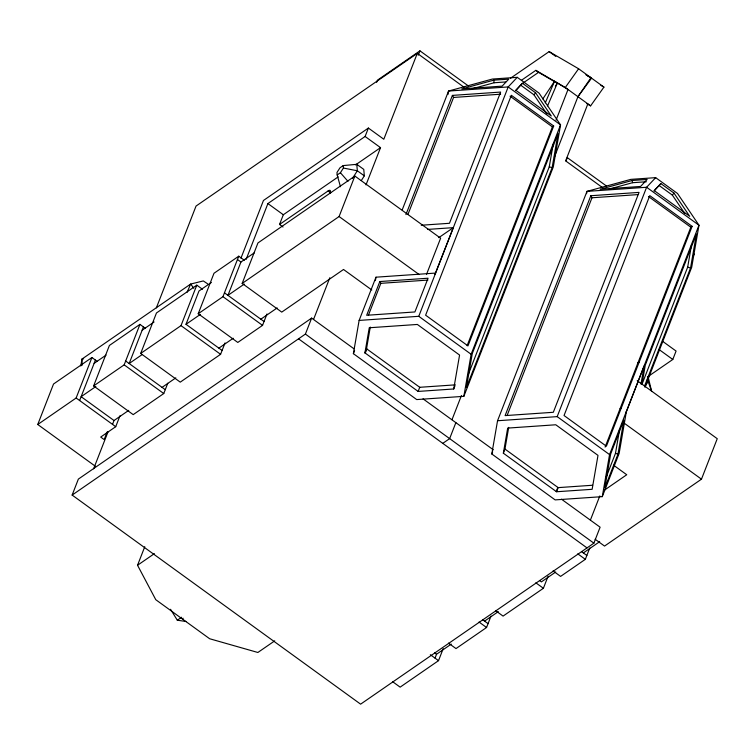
<?xml version="1.0" encoding="UTF-8"?>
<svg xmlns="http://www.w3.org/2000/svg" width="755" height="755" viewBox="0 0 755 755"><rect width="100%" height="100%" fill="white"/><g stroke="black" fill="none" stroke-linecap="round" stroke-linejoin="round"><path stroke-width="1.13" d="M80.832 365.967L81.946 359.087L190.666 284.05L203.312 280.926L207.682 283.861M402.198 209.937L448.555 91.044L492.411 79.039L517.26 77.331L539.079 93.148L560.55 124.886L553.283 166.959L463.853 396.328L416.722 399.574L353.378 353.67L359.125 320.422L375.981 277.189L435.616 273.074M375.386 280.624L375.981 277.189M364.929 352.868L369.261 327.764L417.355 324.452L459.578 355.058L453.717 388.976L418.128 391.43L364.929 352.868L366.534 348.744L370.28 327.057M447.96 94.488L448.555 91.044L508.19 86.938L560.55 124.886L471.129 354.265L463.853 396.328M626.405 411.352L619.138 453.425L602.282 496.648L555.142 499.895L491.798 453.991L497.545 420.743L586.975 191.374L630.831 179.369L655.68 177.651L677.499 193.469L698.979 225.216L691.703 267.279L644.93 387.258M467.798 375.754L549.262 166.808L553.179 144.13M552.131 167.676L558.011 133.654L472.281 353.548L466.401 387.56L552.131 167.676L549.262 166.808M503.349 453.198L507.681 428.094L555.774 424.772L597.998 455.378L592.137 489.306L556.548 491.75L503.349 453.198L504.953 449.065L508.7 427.387M586.578 193.667L586.975 191.374L646.61 187.259L698.979 225.216L609.549 454.585L602.282 496.648M605.708 478.415L615.467 453.377L619.581 429.567M617.977 454.142L623.856 420.12L610.701 453.868L604.821 487.881L617.977 454.142L615.467 453.377M640.976 384.116L644.119 365.92L625.971 412.843M641.939 384.474L645.27 365.203L696.431 233.984L690.551 267.997L644.506 386.098M642.061 384.135L687.682 267.128L691.599 244.45M95.3 466.212L37.75 424.499L53.529 384.021L91.921 357.53L97.31 361.437M37.75 424.499L76.132 398.008L91.921 357.53M79.624 400.537L95.413 360.059M167.77 383.238L163.76 393.544L133.201 414.627L93.62 385.937L109.4 345.46L139.949 324.376L145.347 328.283M561.465 499.187L600.112 527.198L593.883 543.166L360.616 704.16L72.14 495.072L78.36 479.104L311.626 318.11L354.048 348.848M93.62 385.937L124.169 364.854L139.949 324.376M143.441 326.906L129.162 363.532L142.006 354.661M107.172 431.935L104.19 439.589L100.698 437.06L115.723 426.698L119.979 415.76M93.601 468.817L108.116 431.596M156.351 307.88L196.045 206.058L417.298 53.36L463.938 87.165M112.523 424.376L114.024 420.526L128.746 410.361M225.028 342.94L220.592 354.312L180.266 382.143L140.685 353.453L156.464 312.976L196.791 285.154L202.444 289.25M140.685 353.453L181.011 325.632L196.791 285.154M222.093 350.462L186.004 324.301L198.99 290.986L211.419 282.408M266.977 313.986L262.542 325.367L237.797 342.44L198.216 313.75L213.995 273.272L238.74 256.2L244.393 260.296M198.216 313.75L222.961 296.677L238.74 256.2M240.977 258.135L263.457 200.481L368.393 128.057L383.814 139.241L417.298 53.36M254.388 252.755L240.939 262.032L227.953 295.356L244.271 284.088M246.111 259.446L267.902 203.567L365.109 136.476L368.393 128.057M371.79 289.967L343.525 269.478L281.747 312.108L242.166 283.427L257.946 242.95L354.869 176.057L440.627 238.212L426.547 274.31M274.726 640.853L257.87 652.48L209.654 638.749L155.775 599.697L137.542 565.269L144.781 546.695M283.021 227L279.529 224.471L283.323 214.75L338.183 176.878M376.613 82.361L377.462 80.172L419.95 50.84L468.515 86.042M242.166 283.427L339.089 216.534L354.869 176.057M182.719 619.223L183.106 618.232M72.14 495.072L305.407 334.078L311.626 318.11M313.57 319.393L329.822 277.727M366.005 184.899L380.529 147.65L365.109 136.476M418.242 55.228L419.95 50.84M379.831 281.539L366.675 315.279L414.901 311.957L428.057 278.218L379.831 281.539L380.85 283.333L368.544 314.901M405.935 214.59L452.405 95.394L500.631 92.072L449.47 223.291L421.243 225.235M353.378 353.67L354.586 350.565M407.945 214.458L453.566 97.452L452.405 95.394M365.241 353.104L366.855 348.97M359.125 320.422L418.761 316.307L508.19 86.938L517.26 77.331M418.128 391.43L419.742 387.296L455.331 384.852M467.1 345.686L552.405 126.887L553.698 126L511.352 95.309L425.622 315.194L467.968 345.884L553.698 126M556.048 120.187L568.015 89.486L554.557 81.257L542.817 98.933M453.717 388.976L454.925 385.88M452 419.704L461.428 395.526M554.387 157.106L577.943 96.678L590.976 77.727L585.899 74.773M455.869 422.649L449.64 438.627L442.779 443.364M587.862 103.869L565.637 160.881L602.764 187.787M566.014 160.928L567.298 157.635L606.341 185.928M590.835 195.724L505.104 415.609L553.321 412.287L639.051 192.393L590.835 195.724L591.986 197.772L507.115 415.467M491.798 453.991L492.609 451.924M435.031 658.124L436.532 654.264L451.254 644.109M392.591 681.671L400.131 687.144L438.523 660.653L443.213 648.62M497.545 420.743L557.181 416.628L646.61 187.259L655.68 177.651M448.461 643.118L456.001 648.583L486.56 627.499L490.995 616.108M556.237 491.524L557.841 487.4M556.548 491.75L558.162 487.626L592.599 485.248M495.535 610.635L503.066 616.099L543.392 588.277L548.083 576.244M605.095 447.102L690.825 227.217L692.118 226.33L649.772 195.639L564.042 415.524L606.388 446.214L692.118 226.33M590.419 520.044L599.819 495.922M693.288 256.19L694.138 254.01M553.056 570.931L560.597 576.395L585.342 559.323L589.778 547.941M647.771 376.745L672.799 359.474L676.074 351.056L662.475 341.203M595.119 539.24L604.547 546.073L701.47 479.18L717.25 438.702L637.211 380.69M434.955 274.395L453.33 227.642L427.604 229.416M545.299 102.803L554.557 81.257M547.583 105.86L557.294 83.239L555.34 86.193M187.089 292.279L190.666 284.05L193.818 288.287M340.458 186.73L337.183 174.962L340.411 172.735L343.412 168.044L343.195 165.581L356.785 164.326L363.768 169.384L364.325 175.839L361.305 180.558M352.51 178.331L357.341 170.781L356.785 164.326M645.129 386.267L648.149 381.549L647.875 378.321M521.394 80.313L535.833 70.347L565.278 87.504L578.604 68.762L603.924 87.118L590.608 105.86L586.71 103.586M577.943 96.678L591.552 78.152L587.494 75.783M515.618 90.685L522.422 83.258L535.588 92.808L551.263 115.968L515.807 90.27L522.422 83.258M546.998 114.08L533.936 94.781L535.588 92.808M654.038 191.015L660.842 183.588L674.017 193.129L689.683 216.289L654.226 190.59L660.842 183.588M684.766 213.439L672.356 195.101L674.017 193.129M343.195 165.581L339.976 167.799L336.966 172.489L337.183 174.962M355.511 164.92L380.529 147.65M279.529 224.471L328.132 190.921L330.756 192.818M94.12 363.363L106.087 355.105M142.157 330.209L154.086 321.979M510.371 78.322L549.149 51.604L578.604 68.762M523.168 82.965L538.57 72.338L554.34 81.521M95.857 386.522L81.134 396.686L114.024 420.526M186.004 324.301L200.339 314.41M162.061 387.372L175.821 377.868M218.893 348.14L233.229 338.249M260.843 319.195L277.17 307.927M137.542 565.269L154.397 553.641M170.545 609.285L177.312 620.214L181.606 617.25M637.899 362.976L639.183 362.089M637.815 363.174L639.108 362.287M620.1 408.615L621.393 407.719M604.764 489.91L626.744 474.744L613.551 465.184M484.568 621.12L498.328 611.616M555.746 571.997L541.401 581.888L539.523 580.529M583.351 552.934L599.678 541.675M438.787 237.646L453.33 227.642M493.761 80.162L461.758 88.92L502.132 86.136L508.757 79.133L493.761 80.162L494.129 82.748L472.064 88.797M632.18 180.492L600.178 189.25L640.561 186.466L647.177 179.454L632.18 180.492L632.501 182.71L609.323 189.052M83.597 358.87L81.946 359.087L82.21 365.184M494.129 82.748L505.671 81.955M453.566 97.452L500.612 94.205M632.501 182.71L646.346 181.757M591.986 197.772L637.862 194.611M380.85 283.333L427.896 280.086M177.312 620.214L186.476 621.563M343.412 168.044L357.341 170.781L364.325 175.839M687.682 267.128L690.551 267.997M600.886 85.343L603.924 87.118M549.149 51.604L555.812 56.436M565.278 87.504L590.608 105.86M535.833 70.347L538.57 72.338M520.771 85.239L533.936 94.781M659.191 185.56L672.356 195.101M510.059 96.196L552.405 126.887M648.479 196.526L690.825 227.217M659.191 349.622L672.799 359.474M646.403 380.284L648.149 381.549L651.678 391.468L648.186 377.236M339.089 216.534L419.129 274.537M624.291 423.234L701.47 479.18M267.902 203.567L283.323 214.75M418.761 316.307L471.129 354.265M557.181 416.628L609.549 454.585M366.534 348.744L419.742 387.296M504.953 449.065L558.162 487.626M237.447 259.503L240.939 262.032M423.026 398.848L493.411 449.857M305.407 334.078L593.883 543.166M298.536 338.825L587.012 547.903M224.462 292.817L264.042 321.507M581.473 551.575L586.843 555.463M222.961 296.677L262.542 325.367M577.802 553.859L585.342 559.323M181.011 325.632L220.592 354.312M535.852 582.813L543.392 588.277M125.679 361.003L165.26 389.684M482.69 619.751L488.06 623.649M124.169 364.854L163.76 393.544M479.019 622.035L486.56 627.499M434.654 652.905L436.532 654.264M76.132 398.008L115.723 426.698M430.331 654.717L438.523 660.653M340.411 172.735L347.97 181.332M328.132 190.921A6.663 2.02 -54.1 0 1 330.029 193.167"/></g></svg>
